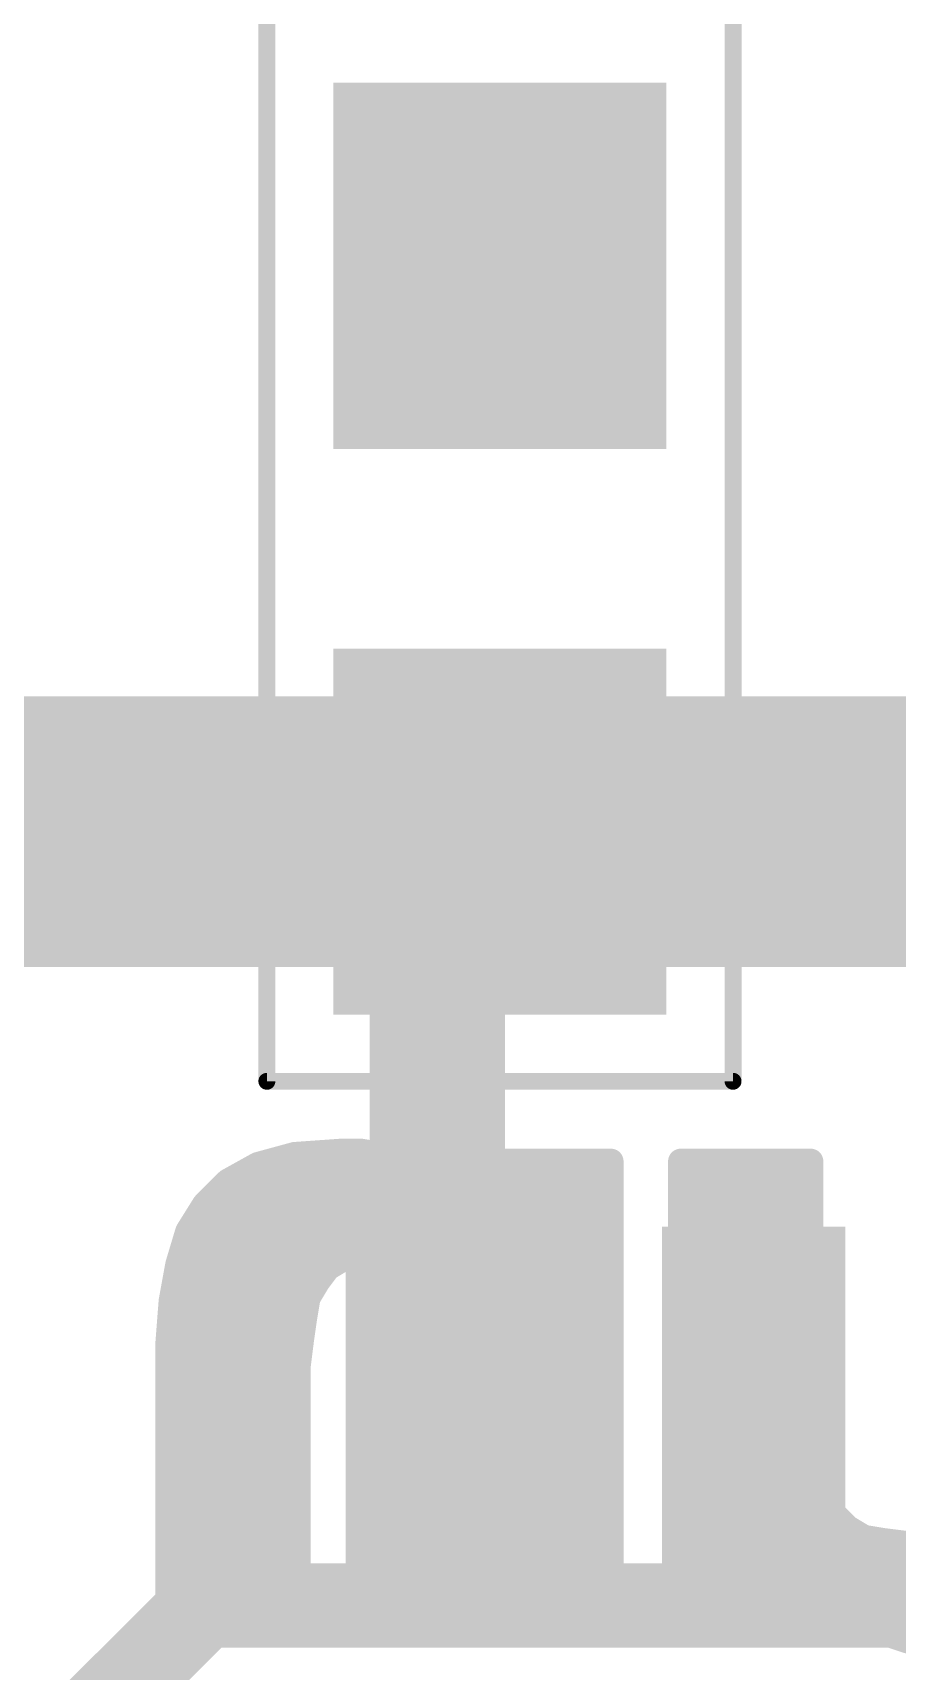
# Model space of a CAD drawing. Extents: x -0.2 to 20.5, y -0.3 to 32.1.
# Drawn here: x 7.487 to 10.083, y 18.218 to 23.14 of the extents above; entities that cross this region are included whole.
import ezdxf

# ---------------------------------------------------------------- set-up
doc = ezdxf.new("R2010")
doc.units = 0
for name, color, linetype in [('1', 12, 'CONTINUOUS'), ('16', 132, 'CONTINUOUS'), ('22', 40, 'CONTINUOUS'), ('39', 12, 'CONTINUOUS')]:
    doc.layers.add(name, color=color, linetype=linetype)

# ---------------------------------------------------------------- blocks, each defined once
blk = doc.blocks.new('RECT')
blk.add_solid([(-0.5, -0.5), (0.5, -0.5), (-0.5, 0.5), (0.5, 0.5)])

msp = doc.modelspace()

# ---------------------------------------------------------------- linework, layer by layer
at = {"layer": '1'}
for points, const_width in [([(7.055, 20.74), (8.89, 20.74)], 0.8128), ([(10.872, 20.74), (8.89, 20.74)], 0.8128), ([(8.702, 20.552), (8.89, 20.74)], 0.4064), ([(8.702, 18.9531), (8.702, 20.552)], 0.4064)]:
    msp.add_lwpolyline(points, dxfattribs=dict(at, const_width=const_width))
for points, const_width in [([(8.89, 20.9432, 1), (8.89, 20.5368)], 0.4064), ([(8.89, 20.5368, 1), (8.89, 20.9432)], 0.4064), ([(8.9618, 20.6682, 1), (8.8182, 20.8118)], 0.2032), ([(8.8036, 20.552, 1), (8.6004, 20.552)], 0.2032), ([(8.6302, 20.6238, 1), (8.7738, 20.4802)], 0.2032), ([(8.6004, 18.9531, 1), (8.8036, 18.9531)], 0.2032)]:
    msp.add_lwpolyline(points, format="xyb", dxfattribs=dict(at, const_width=const_width))
at = {"layer": '16', "const_width": 0.254}
for points in [[(6.096, 16.51), (8.001, 18.415)], [(8.001, 18.415), (10.795, 18.415)]]:
    msp.add_lwpolyline(points, dxfattribs=at)
at = {"layer": '16', "const_width": 0.127}
for points in [[(8.001, 18.4785, 1), (8.001, 18.3515)], [(8.0459, 18.3701, 1), (7.9561, 18.4599)]]:
    msp.add_lwpolyline(points, format="xyb", dxfattribs=at)
at = {"layer": '22', "const_width": 0.0762}
for points in [[(8.273, 19.7695), (8.163, 19.7395)], [(8.413, 19.7795), (8.273, 19.7695)], [(8.473, 19.7795), (8.413, 19.7795)], [(8.533, 19.7695), (8.473, 19.7795)], [(8.593, 19.7495), (8.533, 19.7695)], [(8.163, 19.7395), (8.073, 19.6895)], [(8.1564, 19.7358), (8.6341, 19.7358)], [(8.653, 19.7295), (8.593, 19.7495)], [(8.713, 19.6895), (8.653, 19.7295)], [(9.223, 19.7495), (8.853, 19.7495)], [(8.853, 19.7495), (8.853, 19.5495)], [(8.853, 19.7358), (9.223, 19.7358)], [(9.223, 19.5695), (9.223, 19.7495)], [(9.823, 19.7495), (9.433, 19.7495)], [(9.433, 19.7495), (9.433, 18.5095)], [(9.433, 19.7358), (9.823, 19.7358)], [(9.823, 18.8995), (9.823, 19.7495)], [(8.073, 19.6895), (8.003, 19.6195)], [(8.0432, 19.6596), (8.7504, 19.6596)], [(8.763, 19.6495), (8.713, 19.6895)], [(8.853, 19.6596), (9.223, 19.6596)], [(9.433, 19.6596), (9.823, 19.6596)], [(8.003, 19.6195), (7.953, 19.5395)], [(8.803, 19.6095), (8.763, 19.6495)], [(8.843, 19.5495), (8.803, 19.6095)], [(7.9805, 19.5834), (8.8204, 19.5834)], [(8.853, 19.5834), (9.223, 19.5834)], [(9.223, 18.3295), (9.223, 19.5695)], [(9.433, 19.5834), (9.823, 19.5834)], [(7.953, 19.5395), (7.923, 19.4395)], [(7.9434, 19.5072), (9.223, 19.5072)], [(8.853, 19.5495), (8.843, 19.5495)], [(9.433, 19.5072), (9.823, 19.5072)], [(8.373, 19.4295), (8.423, 19.4595)], [(8.423, 19.4595), (8.473, 19.4695)], [(8.473, 19.4695), (8.533, 19.4795)], [(8.533, 19.4795), (8.613, 19.4695)], [(8.613, 19.4695), (8.673, 19.4595)], [(8.673, 19.4595), (8.723, 19.4295)], [(7.923, 19.4395), (7.903, 19.3295)], [(7.9215, 19.431), (8.3756, 19.431)], [(8.343, 19.3895), (8.373, 19.4295)], [(8.7205, 19.431), (9.223, 19.431)], [(8.723, 19.4295), (8.763, 19.3795)], [(9.433, 19.431), (9.823, 19.431)], [(8.313, 19.3395), (8.343, 19.3895)], [(8.763, 19.3795), (8.793, 19.3295)], [(7.903, 19.3295), (7.893, 19.1995)], [(7.9076, 19.3548), (8.3222, 19.3548)], [(8.303, 19.2795), (8.313, 19.3395)], [(8.7778, 19.3548), (9.223, 19.3548)], [(8.793, 19.3295), (8.823, 19.2595)], [(9.433, 19.3548), (9.823, 19.3548)], [(7.8991, 19.2786), (8.3029, 19.2786)], [(8.293, 19.2095), (8.303, 19.2795)], [(8.8148, 19.2786), (9.223, 19.2786)], [(8.823, 19.2595), (8.833, 19.1695)], [(9.433, 19.2786), (9.823, 19.2786)], [(8.283, 19.1295), (8.293, 19.2095)], [(7.893, 19.1995), (7.893, 18.3295)], [(7.8933, 19.2024), (8.2922, 19.2024)], [(8.8294, 19.2024), (9.223, 19.2024)], [(8.833, 19.1695), (8.833, 18.3295)], [(9.433, 19.2024), (9.823, 19.2024)], [(7.893, 19.1262), (8.283, 19.1262)], [(8.283, 18.3295), (8.283, 19.1295)], [(8.833, 19.1262), (9.223, 19.1262)], [(9.433, 19.1262), (9.823, 19.1262)], [(7.893, 19.05), (8.283, 19.05)], [(8.833, 19.05), (9.223, 19.05)], [(9.433, 19.05), (9.823, 19.05)], [(7.893, 18.9738), (8.283, 18.9738)], [(8.833, 18.9738), (9.223, 18.9738)], [(9.433, 18.9738), (9.823, 18.9738)], [(7.893, 18.8976), (8.283, 18.8976)], [(8.833, 18.8976), (9.223, 18.8976)], [(9.433, 18.8976), (9.8233, 18.8976)], [(9.833, 18.8195), (9.823, 18.8995)], [(7.893, 18.8214), (8.283, 18.8214)], [(8.833, 18.8214), (9.223, 18.8214)], [(9.433, 18.8214), (9.8328, 18.8214)], [(9.863, 18.7495), (9.833, 18.8195)], [(7.893, 18.7452), (8.283, 18.7452)], [(8.833, 18.7452), (9.223, 18.7452)], [(9.433, 18.7452), (9.8652, 18.7452)], [(9.893, 18.6895), (9.863, 18.7495)], [(7.893, 18.669), (8.283, 18.669)], [(8.833, 18.669), (9.223, 18.669)], [(9.433, 18.669), (9.9135, 18.669)], [(9.933, 18.6495), (9.893, 18.6895)], [(9.983, 18.6195), (9.933, 18.6495)], [(10.043, 18.6095), (9.983, 18.6195)], [(7.893, 18.5928), (8.283, 18.5928)], [(8.833, 18.5928), (9.223, 18.5928)], [(9.433, 18.5928), (10.719, 18.5928)], [(10.123, 18.5995), (10.043, 18.6095)], [(9.803, 18.3295), (9.803, 18.5295)], [(9.803, 18.5295), (9.813, 18.5295)], [(9.813, 18.5295), (9.853, 18.4695)], [(7.893, 18.5166), (8.283, 18.5166)], [(8.833, 18.5166), (9.223, 18.5166)], [(9.433, 18.5166), (9.803, 18.5166)], [(9.433, 18.5095), (9.433, 18.3295)], [(9.8216, 18.5166), (10.6903, 18.5166)], [(7.893, 18.4404), (8.283, 18.4404)], [(8.833, 18.4404), (9.223, 18.4404)], [(9.433, 18.4404), (9.803, 18.4404)], [(9.853, 18.4695), (9.893, 18.4195)], [(9.8763, 18.4404), (10.6425, 18.4404)], [(9.893, 18.4195), (9.943, 18.3795)], [(9.943, 18.3795), (10.003, 18.3495)], [(7.893, 18.3642), (8.283, 18.3642)], [(7.893, 18.3295), (8.283, 18.3295)], [(8.833, 18.3642), (9.223, 18.3642)], [(8.833, 18.3295), (9.223, 18.3295)], [(9.433, 18.3642), (9.803, 18.3642)], [(9.433, 18.3295), (9.803, 18.3295)], [(9.9736, 18.3642), (10.5375, 18.3642)], [(10.003, 18.3495), (10.053, 18.3295)], [(10.053, 18.3295), (10.113, 18.3095)], [(10.113, 18.3095), (10.183, 18.2995)]]:
    msp.add_lwpolyline(points, dxfattribs=at)
at = {"layer": '22', "const_width": 0.0381}
for points in [[(8.2717, 19.7885, 1), (8.2744, 19.7505)], [(8.278, 19.7511, 1), (8.268, 19.7879)], [(8.413, 19.7985, 1), (8.413, 19.7604)], [(8.4144, 19.7605, 1), (8.4117, 19.7985)], [(8.4762, 19.7983, 1), (8.4699, 19.7607)], [(8.473, 19.7604, 1), (8.473, 19.7985)], [(8.5391, 19.7875, 1), (8.527, 19.7514)], [(8.5299, 19.7507, 1), (8.5362, 19.7883)], [(8.1564, 19.7549, 1), (8.1564, 19.7168)], [(8.158, 19.7579, 1), (8.168, 19.7211)], [(8.1723, 19.7228, 1), (8.1538, 19.7561)], [(8.5991, 19.7675, 1), (8.587, 19.7314)], [(8.587, 19.7314, 1), (8.5991, 19.7675)], [(8.6636, 19.7453, 1), (8.6425, 19.7136)], [(8.6341, 19.7168, 1), (8.6341, 19.7549)], [(8.647, 19.7114, 1), (8.6591, 19.7475)], [(8.8721, 19.7495, 1), (8.834, 19.7495)], [(8.853, 19.7685, 1), (8.853, 19.7304)], [(8.853, 19.7549, 1), (8.853, 19.7168)], [(9.2421, 19.7495, 1), (9.204, 19.7495)], [(9.223, 19.7304, 1), (9.223, 19.7685)], [(9.223, 19.7168, 1), (9.223, 19.7549)], [(9.4521, 19.7495, 1), (9.414, 19.7495)], [(9.433, 19.7685, 1), (9.433, 19.7304)], [(9.433, 19.7549, 1), (9.433, 19.7168)], [(9.8421, 19.7495, 1), (9.804, 19.7495)], [(9.823, 19.7304, 1), (9.823, 19.7685)], [(9.823, 19.7168, 1), (9.823, 19.7549)], [(8.0432, 19.6787, 1), (8.0432, 19.6406)], [(8.0638, 19.7061, 1), (8.0823, 19.6728)], [(8.0865, 19.676, 1), (8.0596, 19.7029)], [(8.7249, 19.7044, 1), (8.7011, 19.6746)], [(8.7025, 19.6736, 1), (8.7236, 19.7053)], [(8.7504, 19.6406, 1), (8.7504, 19.6787)], [(8.853, 19.6787, 1), (8.853, 19.6406)], [(9.223, 19.6406, 1), (9.223, 19.6787)], [(9.433, 19.6787, 1), (9.433, 19.6406)], [(9.823, 19.6406, 1), (9.823, 19.6787)], [(7.9896, 19.6329, 1), (8.0165, 19.606)], [(8.0192, 19.6094, 1), (7.9869, 19.6296)], [(8.7765, 19.6629, 1), (8.7496, 19.636)], [(8.7511, 19.6346, 1), (8.7749, 19.6644)], [(8.8189, 19.62, 1), (8.7872, 19.5989)], [(8.7896, 19.596, 1), (8.8165, 19.6229)], [(7.9805, 19.6025, 1), (7.9805, 19.5644)], [(8.8204, 19.5644, 1), (8.8204, 19.6025)], [(8.853, 19.6025, 1), (8.853, 19.5644)], [(9.2421, 19.5695, 1), (9.204, 19.5695)], [(9.223, 19.5644, 1), (9.223, 19.6025)], [(9.433, 19.6025, 1), (9.433, 19.5644)], [(9.823, 19.5644, 1), (9.823, 19.6025)], [(7.9434, 19.5263, 1), (7.9434, 19.4882)], [(7.9369, 19.5496, 1), (7.9692, 19.5294)], [(7.9713, 19.534, 1), (7.9348, 19.5449)], [(8.843, 19.5685, 1), (8.843, 19.5304)], [(8.8272, 19.5389, 1), (8.8589, 19.56)], [(8.834, 19.5495, 1), (8.8721, 19.5495)], [(8.853, 19.5304, 1), (8.853, 19.5685)], [(9.204, 19.5695, 1), (9.2421, 19.5695)], [(9.223, 19.4882, 1), (9.223, 19.5263)], [(9.433, 19.5263, 1), (9.433, 19.4882)], [(9.823, 19.4882, 1), (9.823, 19.5263)], [(8.4193, 19.4782, 1), (8.4268, 19.4408)], [(8.4328, 19.4431, 1), (8.4132, 19.4758)], [(8.4699, 19.4883, 1), (8.4762, 19.4507)], [(8.4768, 19.4508, 1), (8.4693, 19.4882)], [(8.5354, 19.4984, 1), (8.5307, 19.4606)], [(8.5362, 19.4607, 1), (8.5299, 19.4983)], [(8.6162, 19.4883, 1), (8.6099, 19.4507)], [(8.6107, 19.4506, 1), (8.6154, 19.4884)], [(8.6828, 19.4758, 1), (8.6632, 19.4431)], [(8.6699, 19.4407, 1), (8.6762, 19.4783)], [(7.9215, 19.4501, 1), (7.9215, 19.412)], [(7.9048, 19.4449, 1), (7.9413, 19.434)], [(7.9418, 19.4361, 1), (7.9043, 19.4429)], [(8.3632, 19.4458, 1), (8.3828, 19.4131)], [(8.3883, 19.418, 1), (8.3578, 19.4409)], [(8.3756, 19.412, 1), (8.3756, 19.4501)], [(8.7205, 19.4501, 1), (8.7205, 19.412)], [(8.7379, 19.4414, 1), (8.7082, 19.4176)], [(8.7132, 19.4131, 1), (8.7328, 19.4458)], [(9.223, 19.412, 1), (9.223, 19.4501)], [(9.433, 19.4501, 1), (9.433, 19.412)], [(9.823, 19.412, 1), (9.823, 19.4501)], [(8.3278, 19.4009, 1), (8.3583, 19.378)], [(8.3594, 19.3797, 1), (8.3267, 19.3993)], [(8.7794, 19.3893, 1), (8.7467, 19.3697)], [(8.7482, 19.3676, 1), (8.7779, 19.3914)], [(7.8843, 19.3329, 1), (7.9218, 19.3261)], [(7.922, 19.328, 1), (7.884, 19.3309)], [(7.9076, 19.3739, 1), (7.9076, 19.3358)], [(8.2967, 19.3493, 1), (8.3294, 19.3297)], [(8.3318, 19.3363, 1), (8.2942, 19.3426)], [(8.3222, 19.3358, 1), (8.3222, 19.3739)], [(8.7778, 19.3739, 1), (8.7778, 19.3358)], [(8.8105, 19.337, 1), (8.7755, 19.322)], [(8.7767, 19.3197, 1), (8.8094, 19.3393)], [(9.223, 19.3358, 1), (9.223, 19.3739)], [(9.433, 19.3739, 1), (9.433, 19.3358)], [(9.823, 19.3358, 1), (9.823, 19.3739)], [(7.8991, 19.2977, 1), (7.8991, 19.2596)], [(8.2842, 19.2826, 1), (8.3218, 19.2763)], [(8.3219, 19.2768, 1), (8.2842, 19.2822)], [(8.3029, 19.2596, 1), (8.3029, 19.2977)], [(8.8148, 19.2977, 1), (8.8148, 19.2596)], [(8.842, 19.2616, 1), (8.8041, 19.2574)], [(9.223, 19.2596, 1), (9.223, 19.2977)], [(9.433, 19.2977, 1), (9.433, 19.2596)], [(9.823, 19.2596, 1), (9.823, 19.2977)], [(8.3119, 19.2071, 1), (8.2741, 19.2118)], [(8.8055, 19.252, 1), (8.8405, 19.267)], [(7.9121, 19.1995, 1), (7.874, 19.1995)], [(7.874, 19.2009, 1), (7.912, 19.198)], [(7.8933, 19.2215, 1), (7.8933, 19.1834)], [(8.2742, 19.2122, 1), (8.3119, 19.2068)], [(8.2922, 19.1834, 1), (8.2922, 19.2215)], [(8.8294, 19.2215, 1), (8.8294, 19.1834)], [(8.8521, 19.1695, 1), (8.814, 19.1695)], [(9.223, 19.1834, 1), (9.223, 19.2215)], [(9.433, 19.2215, 1), (9.433, 19.1834)], [(9.823, 19.1834, 1), (9.823, 19.2215)], [(7.893, 19.1453, 1), (7.893, 19.1072)], [(8.3021, 19.1295, 1), (8.264, 19.1295)], [(8.2641, 19.1318, 1), (8.3019, 19.1271)], [(8.283, 19.1072, 1), (8.283, 19.1453)], [(8.833, 19.1453, 1), (8.833, 19.1072)], [(8.8141, 19.1674, 1), (8.852, 19.1716)], [(9.223, 19.1072, 1), (9.223, 19.1453)], [(9.433, 19.1453, 1), (9.433, 19.1072)], [(9.823, 19.1072, 1), (9.823, 19.1453)], [(7.893, 19.0691, 1), (7.893, 19.031)], [(8.283, 19.031, 1), (8.283, 19.0691)], [(8.833, 19.0691, 1), (8.833, 19.031)], [(9.223, 19.031, 1), (9.223, 19.0691)], [(9.433, 19.0691, 1), (9.433, 19.031)], [(9.823, 19.031, 1), (9.823, 19.0691)], [(7.893, 18.9929, 1), (7.893, 18.9548)], [(8.283, 18.9548, 1), (8.283, 18.9929)], [(8.833, 18.9929, 1), (8.833, 18.9548)], [(9.223, 18.9548, 1), (9.223, 18.9929)], [(9.433, 18.9929, 1), (9.433, 18.9548)], [(9.823, 18.9548, 1), (9.823, 18.9929)], [(7.893, 18.9167, 1), (7.893, 18.8786)], [(8.283, 18.8786, 1), (8.283, 18.9167)], [(8.833, 18.9167, 1), (8.833, 18.8786)], [(9.223, 18.8786, 1), (9.223, 18.9167)], [(9.433, 18.9167, 1), (9.433, 18.8786)], [(9.8419, 18.9018, 1), (9.8041, 18.8971)], [(9.804, 18.8995, 1), (9.8421, 18.8995)], [(9.8233, 18.8786, 1), (9.8233, 18.9167)], [(7.893, 18.8405, 1), (7.893, 18.8024)], [(8.283, 18.8024, 1), (8.283, 18.8405)], [(8.833, 18.8405, 1), (8.833, 18.8024)], [(9.223, 18.8024, 1), (9.223, 18.8405)], [(9.433, 18.8405, 1), (9.433, 18.8024)], [(9.8505, 18.827, 1), (9.8155, 18.812)], [(9.8328, 18.8024, 1), (9.8328, 18.8405)], [(9.8141, 18.8171, 1), (9.8519, 18.8218)], [(7.893, 18.7643, 1), (7.893, 18.7262)], [(8.283, 18.7262, 1), (8.283, 18.7643)], [(8.833, 18.7643, 1), (8.833, 18.7262)], [(9.223, 18.7262, 1), (9.223, 18.7643)], [(9.433, 18.7643, 1), (9.433, 18.7262)], [(9.8801, 18.758, 1), (9.846, 18.741)], [(9.8455, 18.742, 1), (9.8805, 18.757)], [(9.8652, 18.7262, 1), (9.8652, 18.7643)], [(7.893, 18.6881, 1), (7.893, 18.65)], [(8.283, 18.65, 1), (8.283, 18.6881)], [(8.833, 18.6881, 1), (8.833, 18.65)], [(9.223, 18.65, 1), (9.223, 18.6881)], [(9.433, 18.6881, 1), (9.433, 18.65)], [(9.9065, 18.7029, 1), (9.8796, 18.676)], [(9.876, 18.681, 1), (9.9101, 18.698)], [(9.9135, 18.65, 1), (9.9135, 18.6881)], [(9.9428, 18.6658, 1), (9.9232, 18.6331)], [(9.9196, 18.636, 1), (9.9465, 18.6629)], [(9.9862, 18.6383, 1), (9.9799, 18.6007)], [(7.893, 18.6119, 1), (7.893, 18.5738)], [(8.283, 18.5738, 1), (8.283, 18.6119)], [(8.833, 18.6119, 1), (8.833, 18.5738)], [(9.223, 18.5738, 1), (9.223, 18.6119)], [(9.433, 18.6119, 1), (9.433, 18.5738)], [(9.9732, 18.6031, 1), (9.9928, 18.6358)], [(10.0454, 18.6284, 1), (10.0407, 18.5906)], [(10.0399, 18.5907, 1), (10.0462, 18.6283)], [(9.803, 18.5485, 1), (9.803, 18.5104)], [(9.8221, 18.5295, 1), (9.784, 18.5295)], [(9.8289, 18.54, 1), (9.7972, 18.5189)], [(9.813, 18.5104, 1), (9.813, 18.5485)], [(7.893, 18.5357, 1), (7.893, 18.4976)], [(8.283, 18.4976, 1), (8.283, 18.5357)], [(8.833, 18.5357, 1), (8.833, 18.4976)], [(9.223, 18.4976, 1), (9.223, 18.5357)], [(9.433, 18.5357, 1), (9.433, 18.4976)], [(9.4521, 18.5095, 1), (9.414, 18.5095)], [(9.414, 18.5095, 1), (9.4521, 18.5095)], [(9.8216, 18.5357, 1), (9.8216, 18.4976)], [(9.803, 18.4976, 1), (9.803, 18.5357)], [(7.893, 18.4595, 1), (7.893, 18.4214)], [(8.283, 18.4214, 1), (8.283, 18.4595)], [(8.833, 18.4595, 1), (8.833, 18.4214)], [(9.223, 18.4214, 1), (9.223, 18.4595)], [(9.433, 18.4595, 1), (9.433, 18.4214)], [(9.803, 18.4214, 1), (9.803, 18.4595)], [(9.8679, 18.4814, 1), (9.8382, 18.4576)], [(9.8372, 18.4589, 1), (9.8689, 18.48)], [(9.8763, 18.4595, 1), (9.8763, 18.4214)], [(9.9049, 18.4344, 1), (9.8811, 18.4046)], [(9.8782, 18.4076, 1), (9.9079, 18.4314)], [(9.9516, 18.3965, 1), (9.9345, 18.3624)], [(9.9311, 18.3646, 1), (9.9549, 18.3944)], [(7.893, 18.3833, 1), (7.893, 18.3452)], [(7.893, 18.3485, 1), (7.893, 18.3104)], [(8.283, 18.3452, 1), (8.283, 18.3833)], [(8.283, 18.3104, 1), (8.283, 18.3485)], [(8.833, 18.3833, 1), (8.833, 18.3452)], [(8.833, 18.3485, 1), (8.833, 18.3104)], [(9.223, 18.3452, 1), (9.223, 18.3833)], [(9.223, 18.3104, 1), (9.223, 18.3485)], [(9.433, 18.3833, 1), (9.433, 18.3452)], [(9.433, 18.3485, 1), (9.433, 18.3104)], [(9.803, 18.3452, 1), (9.803, 18.3833)], [(9.803, 18.3104, 1), (9.803, 18.3485)], [(9.9736, 18.3833, 1), (9.9736, 18.3452)], [(10.0101, 18.3672, 1), (9.996, 18.3318)], [(9.9945, 18.3324, 1), (10.0116, 18.3665)], [(10.0591, 18.3475, 1), (10.047, 18.3114)], [(10.046, 18.3118, 1), (10.0601, 18.3472)], [(7.874, 18.3295, 1), (7.9121, 18.3295)], [(8.264, 18.3295, 1), (8.3021, 18.3295)], [(8.814, 18.3295, 1), (8.8521, 18.3295)], [(9.204, 18.3295, 1), (9.2421, 18.3295)], [(9.414, 18.3295, 1), (9.4521, 18.3295)], [(9.784, 18.3295, 1), (9.8221, 18.3295)], [(10.1157, 18.3283, 1), (10.1103, 18.2906)]]:
    msp.add_lwpolyline(points, format="xyb", dxfattribs=at)
at = {"layer": '39', "const_width": 0.0508}
for points in [[(8.19, 19.99), (8.19, 23.19)], [(9.59, 23.19), (9.59, 19.99)], [(9.59, 19.99), (8.19, 19.99)]]:
    msp.add_lwpolyline(points, dxfattribs=at)
at = {"layer": '39', "const_width": 0.0254}
for points in [[(8.19, 20.0027, 1), (8.19, 19.9773)], [(8.1773, 19.99, 1), (8.2027, 19.99)], [(9.5773, 19.99, 1), (9.6027, 19.99)], [(9.59, 19.9773, 1), (9.59, 20.0027)]]:
    msp.add_lwpolyline(points, format="xyb", dxfattribs=at)

# ---------------------------------------------------------------- block references
at = {"layer": '1', "xscale": 1.1, "rotation": 90}
for p in [(8.89, 22.44), (8.89, 20.74)]:
    msp.add_blockref('RECT', p, dxfattribs=at)
at = {"layer": '1', "xscale": 0.55, "yscale": 1.2, "rotation": 180}
for p in [(8.702, 18.9531), (9.652, 18.9531)]:
    msp.add_blockref('RECT', p, dxfattribs=at)

doc.saveas('drawing.dxf')
